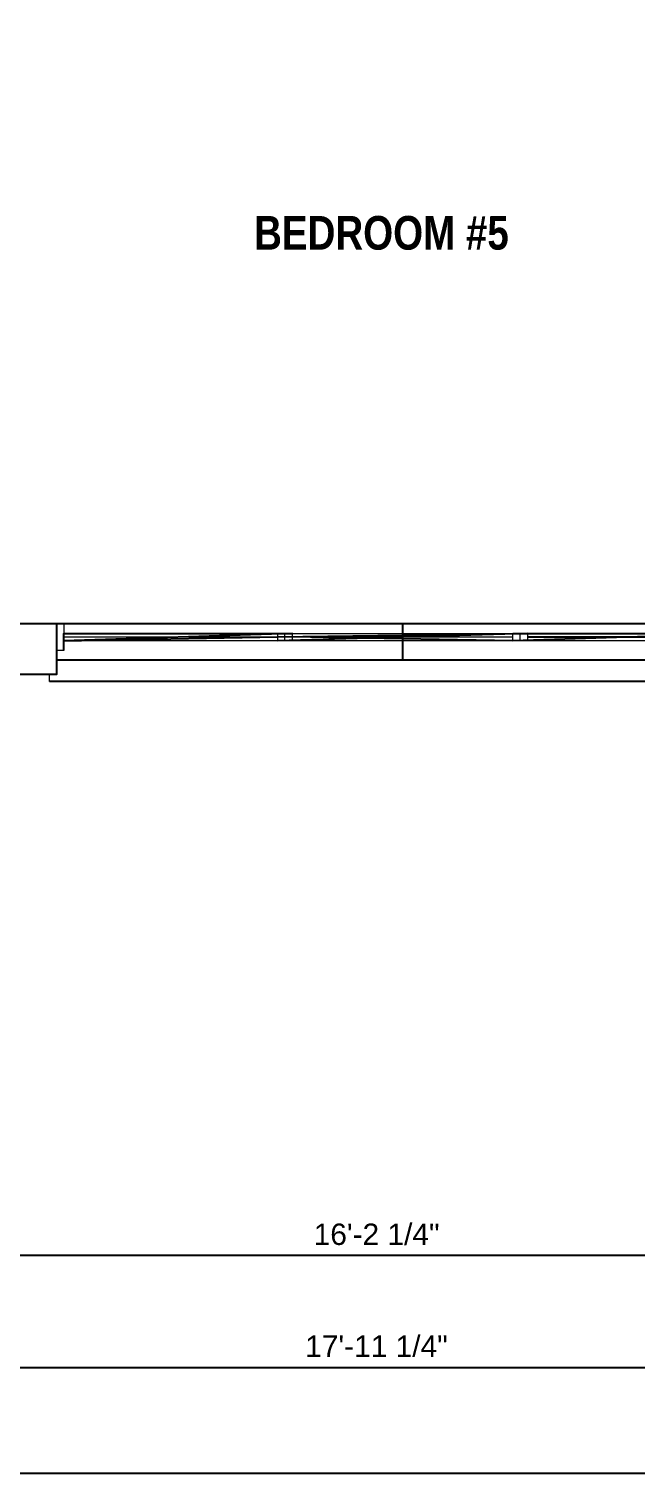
# Model space of a CAD drawing. Header units: millimetres. Extents: x 58 to 2247, y 57 to 1671.
# Drawn here: x 969.4 to 1095.8, y 376.3 to 676.8 of the extents above; entities that cross this region are included whole.
import ezdxf

# ---------------------------------------------------------------- set-up
doc = ezdxf.new("R2010")
doc.units = ezdxf.units.MM
doc.header["$LTSCALE"] = 0.5
for name, color, linetype in [('main floor exterior line', 2, 'CONTINUOUS'), ('main floor interior line', 6, 'CONTINUOUS'), ('PDF_Geometry', 7, 'Continuous'), ('PDF_Text', 7, 'Continuous')]:
    doc.layers.add(name, color=color, linetype=linetype)
doc.styles.add('PDF Arial Narrow Bold', font='ARIALNB.TTF')
doc.styles.add('PDF ArialMT', font='arial.ttf')

msp = doc.modelspace()

# ---------------------------------------------------------------- linework, layer by layer
at = {"layer": 'main floor exterior line'}
for points in [[(940.78, 421.65), (1143.02, 421.65)], [(930.3, 398.29), (1153.5, 398.29)], [(541.02, 376.29), (1321.02, 376.29)]]:
    msp.add_lwpolyline(points, dxfattribs=at)
at = {"layer": 'main floor interior line'}
for points in [[(1009.18, 713.73), (1139.02, 713.73), (1139.02, 553.01), (944.78, 553.01)], [(890.78, 521.01), (889.26, 515.49), (890.78, 521.01), (890.78, 510.53), (907.74, 510.53), (907.74, 560.53), (934.3, 560.53), (934.3, 542.53), (975.18, 542.53), (975.18, 553.01)], [(1047.18, 545.49), (1047.18, 553.01)], [(976.62, 547.49), (976.62, 551.01), (1024.14, 551.01), (976.62, 549.49), (1021.18, 550.29), (1073.18, 551.01), (1021.18, 549.49)], [(1070.14, 551.01), (1117.66, 551.01), (1070.14, 549.49), (1024.14, 550.29)], [(1073.18, 550.29), (1117.66, 550.29)], [(975.18, 545.49), (1119.18, 545.49)], [(1120.62, 541.01), (973.66, 541.01)]]:
    msp.add_lwpolyline(points, dxfattribs=at)
at = {"layer": 'PDF_Geometry', "lineweight": 20}
for points in [[(1009.18, 713.73), (1139.02, 713.73), (1139.02, 553.01), (944.78, 553.01), (944.78, 576.53)], [(890.78, 521.01), (890.78, 510.53), (907.74, 510.53), (907.74, 560.53), (934.3, 560.53), (934.3, 542.53), (975.18, 542.53), (975.18, 553.01)]]:
    msp.add_lwpolyline(points, dxfattribs=at)
at = {"layer": 'PDF_Geometry', "lineweight": 9}
for points in [[(976.62, 553.01), (976.62, 547.49), (975.18, 547.49)], [(1022.62, 549.49), (1022.62, 551.01)]]:
    msp.add_lwpolyline(points, dxfattribs=at)
at = {"layer": 'PDF_Geometry', "color": 7, "lineweight": 25, "true_color": 0xffffff}
msp.add_lwpolyline([(1047.18, 545.49), (1047.18, 553.01)], dxfattribs=at)
at = {"layer": 'PDF_Geometry', "lineweight": 9}
for points in [[(976.62, 551.01), (1024.14, 551.01), (1024.14, 549.49), (976.62, 549.49)], [(1021.18, 551.01), (1073.18, 551.01), (1073.18, 549.49), (1021.18, 549.49)], [(1070.14, 551.01), (1117.66, 551.01), (1117.66, 549.49), (1070.14, 549.49)]]:
    msp.add_lwpolyline(points, close=True, dxfattribs=at)
at = {"layer": 'PDF_Geometry', "lineweight": 5}
for points in [[(976.62, 550.29), (1021.18, 550.29)], [(1024.14, 550.29), (1070.14, 550.29)], [(1071.66, 549.49), (1071.66, 551.01)], [(1073.18, 550.29), (1117.66, 550.29)], [(975.18, 545.49), (1119.18, 545.49)], [(1120.62, 542.53), (1120.62, 541.01), (973.66, 541.01), (973.66, 542.53)], [(940.78, 421.65), (1143.02, 421.65)], [(930.3, 398.29), (1153.5, 398.29)], [(541.02, 376.29), (1321.02, 376.29)]]:
    msp.add_lwpolyline(points, dxfattribs=at)

# ---------------------------------------------------------------- texts
at = {"layer": 'PDF_Text', "attachment_point": 4}
for s, insert, char_height, style in [('BEDROOM #5', (1016.25, 634.32), 7, 'PDF Arial Narrow Bold'), ('16\'-2 1/4"', (1028.65, 425.96), 4.452, 'PDF ArialMT'), ('17\'-11 1/4"', (1026.89, 402.68), 4.4518, 'PDF ArialMT')]:
    msp.add_mtext(s, dxfattribs=dict(at, insert=insert, char_height=char_height, style=style))

doc.saveas('drawing.dxf')
